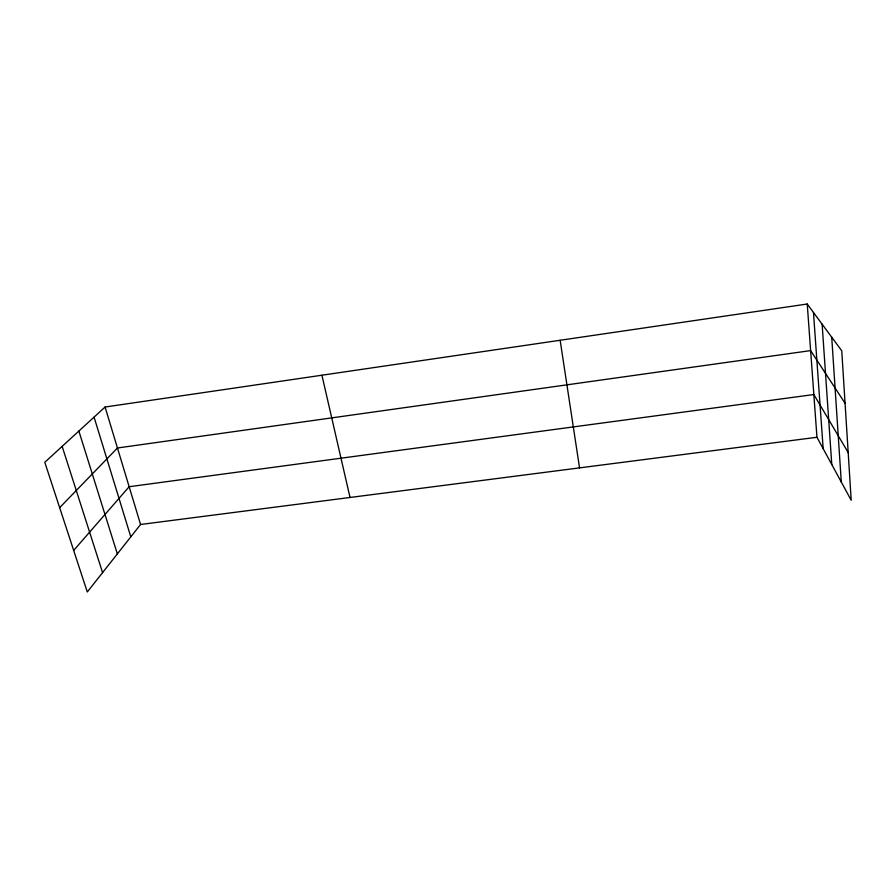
<?xml version="1.0" encoding="UTF-8"?>
<svg xmlns="http://www.w3.org/2000/svg" width="896" height="896" viewBox="0 0 896 896"><rect width="100%" height="100%" fill="white"/><g stroke="black" fill="none" stroke-linecap="round" stroke-linejoin="round"><path stroke-width="1.34" d="M816.962 437.27L140.571 524.485L87.282 591.987L44.8 462.291L105.078 407.03L807.229 304.013L841.758 350.806L851.2 500.259L816.962 437.27L807.229 304.013M73.674 550.424L129.158 486.718L813.837 394.542L848.187 452.525M59.662 507.662L117.454 447.989L810.622 350.605L845.074 403.256M62.149 446.387L102.57 572.622M78.87 431.066L117.342 553.907M94.069 417.122L130.805 536.85M105.078 407.03L140.571 524.485M321.922 375.222L350.022 497.47M560.146 340.267L579.544 467.88M813.467 312.469L823.166 448.706M822.125 324.206L831.779 464.542M831.723 337.21L841.288 482.026"/></g></svg>
